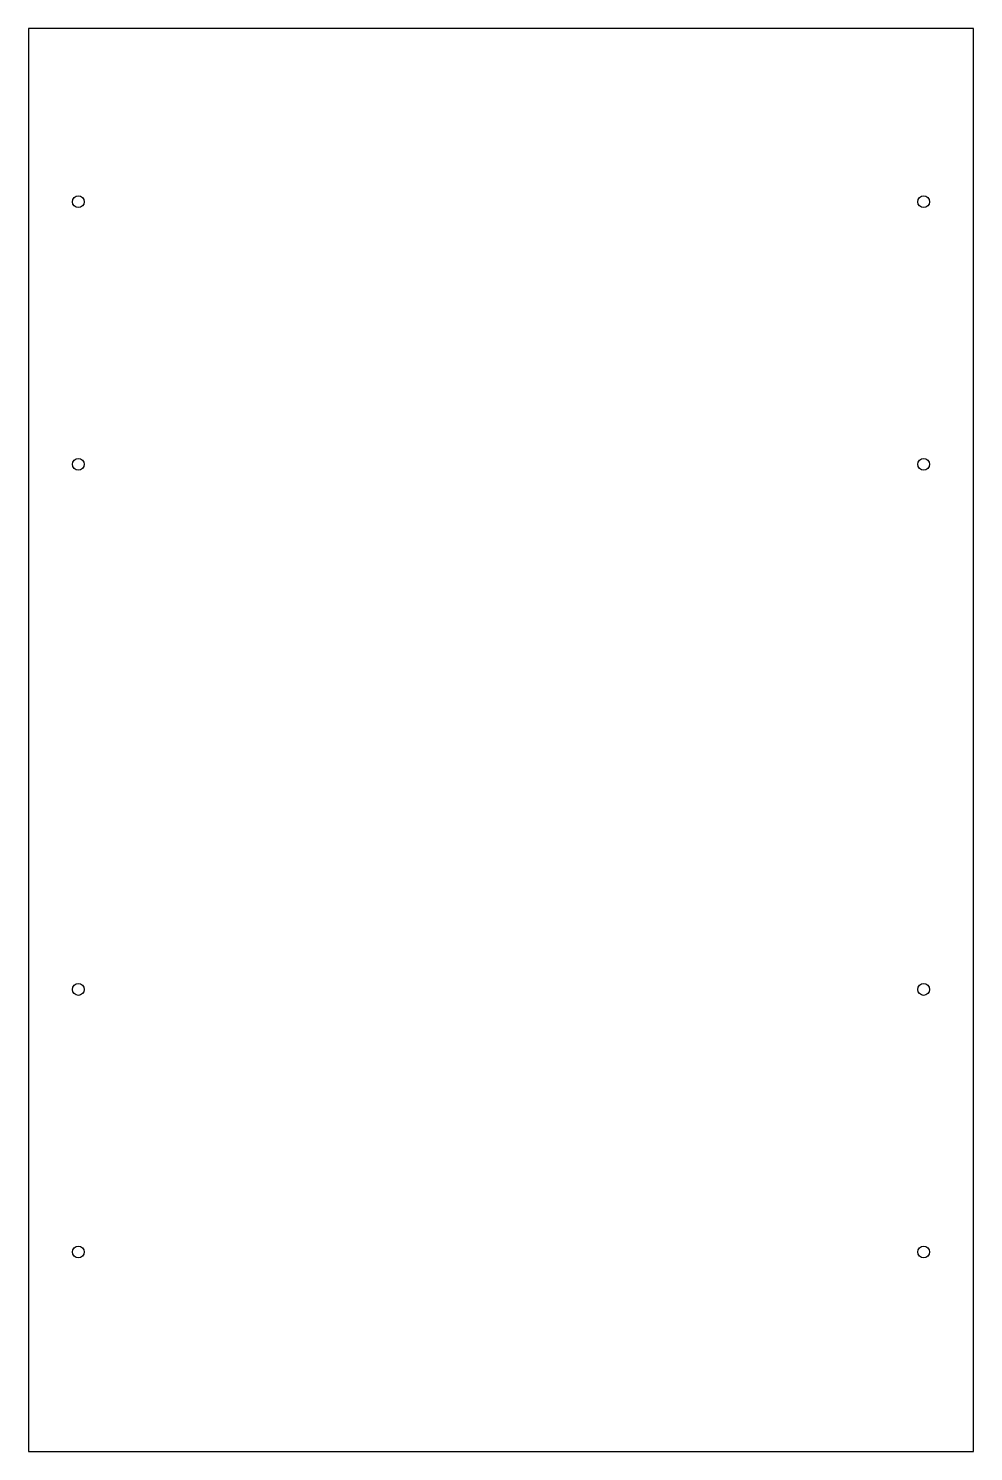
# Model space of a CAD drawing. Header units: millimetres. Extents: x 0 to 360, y 0 to 542.
import ezdxf

# ---------------------------------------------------------------- set-up
doc = ezdxf.new("R2010")
doc.units = ezdxf.units.MM

msp = doc.modelspace()

# ---------------------------------------------------------------- linework, layer by layer
at = {"layer": 'DRILL'}
for centre in [(19, 476), (341, 476), (19, 376), (341, 376), (19, 176), (341, 176), (19, 76), (341, 76)]:
    msp.add_circle(centre, 2.25, dxfattribs=at)
at = {"layer": 'OUTLINE'}
for p, q in [((360, 542), (0, 542)), ((0, 542), (0, 0)), ((360, 0), (360, 542)), ((0, 0), (360, 0))]:
    msp.add_line(p, q, dxfattribs=at)

doc.saveas('drawing.dxf')
